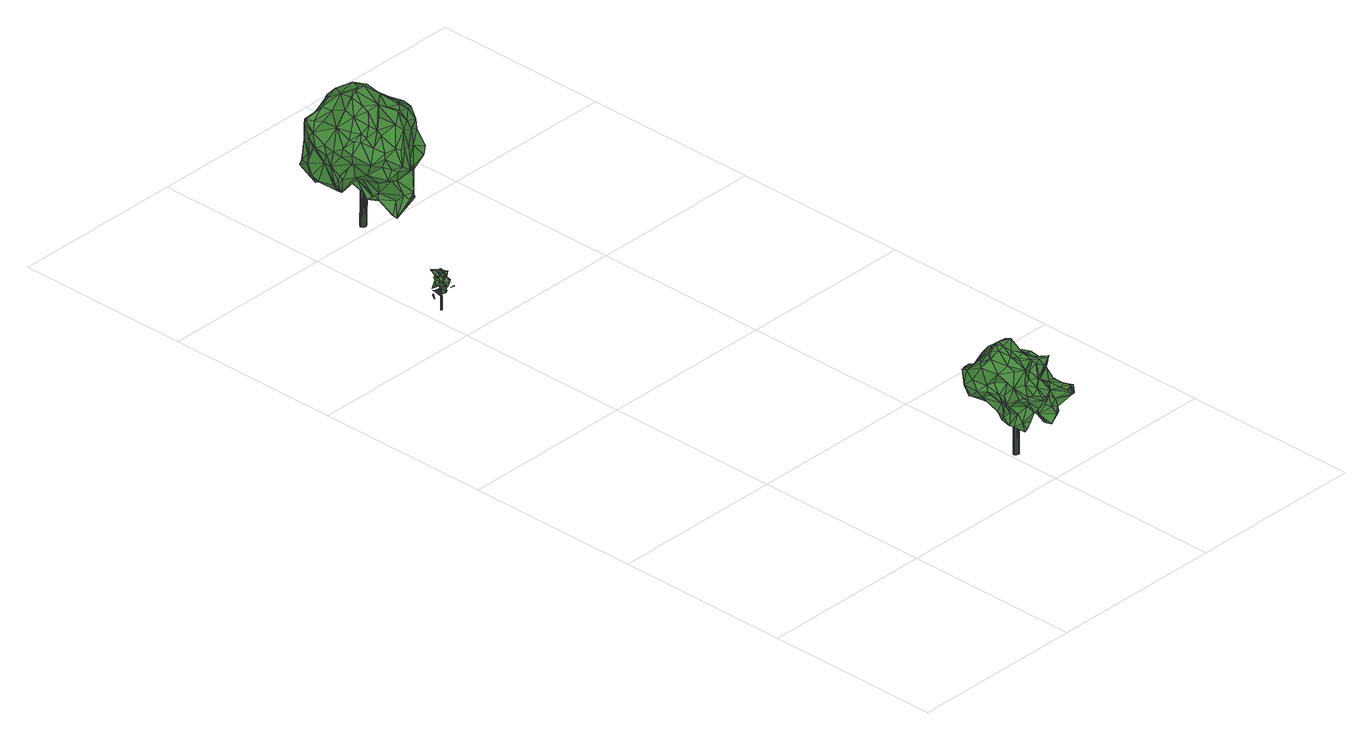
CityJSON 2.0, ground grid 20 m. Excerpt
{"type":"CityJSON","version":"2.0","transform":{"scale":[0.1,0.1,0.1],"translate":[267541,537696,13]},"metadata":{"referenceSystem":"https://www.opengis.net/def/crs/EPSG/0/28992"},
"CityObjects":{
"tree1":{"type":"SolitaryVegetationObject","attributes":{"gtid":551,"crown_width_m":2.1,"crown_median_z":16.54,"crown_r50_m":0.204,"crown_porosity":0.939,"trunk_H_m":3.34,"trunk_DBH_m":0.0526,"trunk_radius_m":0.0263,"trunk_base_height_m":13.2,"original_gtid":"553"},"geometry":[{"type":"MultiSurface","lod":"3","boundaries":[[[0,1,2]],[[3,4,5]],[[6,4,3]],[[7,8,9]],[[10,11,12]],[[13,14,15]],[[16,17,18]],[[16,18,19]],[[20,21,22]],[[23,24,25]],[[26,27,28]],[[29,30,23]],[[31,32,33]],[[7,26,8]],[[34,35,33]],[[36,37,4]],[[38,28,27]],[[39,1,0]],[[40,41,42]],[[43,41,0]],[[43,0,7]],[[18,31,25]],[[1,28,38]],[[6,3,44]],[[26,8,45]],[[46,18,47]],[[48,4,6]],[[44,49,6]],[[50,9,45]],[[51,33,15]],[[10,12,52]],[[15,53,13]],[[14,54,55]],[[8,1,39]],[[40,56,2]],[[16,44,49]],[[26,1,8]],[[18,17,57]],[[16,57,17]],[[58,47,59]],[[60,61,17]],[[4,5,62]],[[63,61,16]],[[50,55,54]],[[64,65,66]],[[67,50,68]],[[67,9,50]],[[30,69,70]],[[33,32,53]],[[18,71,67]],[[68,18,67]],[[18,17,31]],[[72,43,7]],[[68,73,18]],[[42,34,33]],[[73,13,16]],[[46,58,71]],[[74,75,45]],[[54,68,50]],[[56,51,76]],[[71,72,67]],[[14,55,76]],[[11,10,52]],[[18,73,19]],[[45,9,8]],[[18,46,71]],[[16,49,57]],[[57,3,60]],[[57,60,18]],[[56,75,74]],[[45,75,50]],[[58,46,47]],[[52,12,11]],[[70,69,31]],[[18,60,17]],[[1,38,0]],[[68,13,73]],[[68,54,14]],[[41,77,42]],[[41,23,30]],[[66,78,64]],[[76,15,14]],[[60,3,64]],[[32,31,79]],[[61,78,66]],[[17,61,63]],[[23,25,30]],[[49,80,64]],[[42,35,34]],[[77,35,42]],[[81,40,2]],[[56,74,2]],[[50,75,55]],[[63,79,17]],[[63,32,79]],[[23,71,24]],[[59,24,71]],[[75,56,76]],[[75,76,55]],[[25,24,18]],[[47,18,24]],[[59,71,58]],[[15,33,53]],[[16,19,73]],[[8,39,0]],[[26,28,1]],[[25,31,69]],[[68,14,13]],[[40,42,56]],[[63,16,32]],[[56,42,33]],[[51,15,76]],[[64,57,60]],[[64,78,57]],[[56,33,51]],[[33,35,31]],[[70,31,35]],[[77,70,35]],[[77,41,70]],[[41,30,70]],[[44,16,61]],[[43,41,40]],[[40,81,43]],[[67,72,9]],[[57,49,3]],[[44,3,49]],[[9,72,7]],[[64,37,36]],[[64,36,49]],[[6,49,36]],[[64,3,37]],[[36,4,6]],[[64,80,65]],[[41,43,23]],[[66,49,44]],[[44,61,66]],[[66,65,49]],[[80,49,65]],[[23,43,72]],[[82,48,6]],[[37,3,4]],[[74,45,8]],[[81,2,74]],[[81,74,43]],[[0,43,72]],[[27,26,38]],[[72,74,8]],[[0,72,8]],[[79,31,17]],[[7,0,38]],[[43,74,72]],[[60,57,61]],[[78,61,57]],[[72,71,23]],[[7,29,23]],[[47,24,59]],[[38,26,7]],[[25,69,30]],[[13,32,16]],[[13,53,32]],[[48,82,4]],[[82,6,4]],[[83,84,85]],[[84,86,87]],[[84,87,85]],[[85,87,88]],[[85,88,83]],[[87,86,89]],[[87,89,88]],[[88,89,90]],[[88,90,83]],[[90,89,83]],[[89,86,83]],[[86,84,83]]]}]},
"tree2":{"type":"SolitaryVegetationObject","attributes":{"gtid":313,"crown_width_m":9.69,"crown_median_z":21,"crown_r50_m":0.324,"crown_porosity":0.901,"trunk_H_m":7.91,"trunk_DBH_m":0.518,"trunk_radius_m":0.259,"trunk_base_height_m":13.09,"original_gtid":"313"},"geometry":[{"type":"Solid","lod":"3","boundaries":[[[[91,92,93]],[[94,95,96]],[[97,98,99]],[[100,99,98]],[[101,95,94]],[[102,103,104]],[[105,106,107]],[[108,109,110]],[[111,108,110]],[[112,113,114]],[[115,116,117]],[[118,119,120]],[[121,122,123]],[[124,125,126]],[[127,128,129]],[[130,131,132]],[[122,132,131]],[[133,134,135]],[[136,137,138]],[[136,138,139]],[[140,141,142]],[[143,144,145]],[[141,140,110]],[[142,141,108]],[[94,96,146]],[[147,137,136]],[[114,113,148]],[[149,150,151]],[[152,151,150]],[[153,154,155]],[[156,157,158]],[[159,96,95]],[[160,161,162]],[[162,161,163]],[[95,101,164]],[[165,166,167]],[[104,103,168]],[[169,170,171]],[[172,170,169]],[[153,128,127]],[[173,174,175]],[[114,176,177]],[[178,179,180]],[[181,182,183]],[[143,184,185]],[[186,187,188]],[[189,190,191]],[[192,111,193]],[[194,195,196]],[[108,141,109]],[[141,110,109]],[[157,165,197]],[[198,199,200]],[[189,191,201]],[[191,202,161]],[[201,191,161]],[[137,147,203]],[[110,204,193]],[[145,205,143]],[[186,206,207]],[[122,160,132]],[[162,163,160]],[[208,209,178]],[[210,211,212]],[[201,160,122]],[[144,213,145]],[[100,128,155]],[[100,155,214]],[[114,148,176]],[[164,101,215]],[[179,209,216]],[[217,174,142]],[[159,95,218]],[[219,220,206]],[[219,206,186]],[[221,222,223]],[[114,224,213]],[[225,226,100]],[[227,228,229]],[[227,229,230]],[[164,231,232]],[[210,212,233]],[[234,235,236]],[[237,238,239]],[[240,241,242]],[[243,244,161]],[[202,243,161]],[[245,190,180]],[[245,180,179]],[[135,134,168]],[[104,168,134]],[[144,246,213]],[[111,208,108]],[[247,241,129]],[[248,249,246]],[[152,250,151]],[[251,163,252]],[[182,253,254]],[[255,254,253]],[[93,256,238]],[[257,238,256]],[[258,259,260]],[[207,220,261]],[[189,201,121]],[[117,116,121]],[[223,256,93]],[[100,226,128]],[[134,133,262]],[[245,186,263]],[[110,193,111]],[[223,257,256]],[[250,119,118]],[[264,130,265]],[[264,265,177]],[[266,257,267]],[[121,116,268]],[[130,132,269]],[[238,257,266]],[[258,126,125]],[[203,126,258]],[[185,270,246]],[[271,186,222]],[[160,201,161]],[[129,158,127]],[[144,143,185]],[[144,185,246]],[[117,123,228]],[[121,123,117]],[[179,187,245]],[[188,187,179]],[[226,225,272]],[[247,272,225]],[[273,233,106]],[[121,201,122]],[[246,274,213]],[[249,274,246]],[[275,270,184]],[[125,236,235]],[[276,277,133]],[[278,279,280]],[[172,281,282]],[[188,257,223]],[[283,224,177]],[[245,263,190]],[[203,261,137]],[[283,145,224]],[[213,224,145]],[[152,284,241]],[[241,284,129]],[[285,274,249]],[[160,251,132]],[[286,287,288]],[[286,288,240]],[[124,236,125]],[[275,184,125]],[[150,149,211]],[[97,99,248]],[[192,209,111]],[[287,289,290]],[[267,188,291]],[[248,270,275]],[[292,278,135]],[[239,238,266]],[[257,188,267]],[[293,294,148]],[[294,293,295]],[[202,296,243]],[[240,152,241]],[[148,105,176]],[[294,105,148]],[[297,298,152]],[[178,299,115]],[[91,93,282]],[[136,231,126]],[[248,246,270]],[[300,209,192]],[[123,122,131]],[[123,131,228]],[[213,301,112]],[[184,143,302]],[[267,291,303]],[[266,267,303]],[[207,304,186]],[[263,186,304]],[[279,305,300]],[[291,305,279]],[[268,299,190]],[[297,152,150]],[[279,303,291]],[[306,210,233]],[[306,233,273]],[[307,280,192]],[[177,176,308]],[[255,253,228]],[[114,213,112]],[[132,251,269]],[[283,177,265]],[[309,167,166]],[[309,166,273]],[[291,188,305]],[[165,310,166]],[[247,242,241]],[[273,294,309]],[[283,265,269]],[[275,235,97]],[[275,97,248]],[[212,211,149]],[[245,187,186]],[[191,190,263]],[[191,263,202]],[[301,274,214]],[[193,277,276]],[[219,186,271]],[[219,271,311]],[[188,222,186]],[[223,222,188]],[[94,146,101]],[[312,250,152]],[[110,140,204]],[[208,111,209]],[[212,149,313]],[[217,142,314]],[[192,280,300]],[[279,300,280]],[[130,315,254]],[[251,252,302]],[[316,182,181]],[[317,195,242]],[[316,181,230]],[[175,318,173]],[[105,107,319]],[[318,319,107]],[[139,320,136]],[[196,215,194]],[[95,164,232]],[[321,322,323]],[[212,321,323]],[[324,237,103]],[[295,309,294]],[[225,235,234]],[[104,120,102]],[[324,102,120]],[[102,324,103]],[[325,312,288]],[[158,153,127]],[[125,235,275]],[[93,238,282]],[[172,282,237]],[[172,237,324]],[[238,237,282]],[[260,261,203]],[[260,203,258]],[[139,231,320]],[[232,231,139]],[[112,309,295]],[[153,155,128]],[[217,326,175]],[[318,175,326]],[[230,200,327]],[[115,327,178]],[[208,178,327]],[[108,208,327]],[[108,327,200]],[[295,293,328]],[[129,156,158]],[[329,218,139]],[[185,184,270]],[[214,274,285]],[[283,205,145]],[[146,96,329]],[[177,224,114]],[[262,330,134]],[[139,218,331]],[[92,139,332]],[[217,175,174]],[[333,334,142]],[[290,288,287]],[[285,99,100]],[[249,99,285]],[[278,280,276]],[[260,243,261]],[[131,255,228]],[[204,140,322]],[[307,192,193]],[[207,206,220]],[[137,261,220]],[[220,311,138]],[[222,332,271]],[[220,138,137]],[[163,251,160]],[[148,328,293]],[[112,328,113]],[[112,295,328]],[[205,269,251]],[[335,269,205]],[[178,209,179]],[[113,328,148]],[[239,266,303]],[[259,184,336]],[[237,239,103]],[[320,231,136]],[[101,146,337]],[[194,337,146]],[[183,326,181]],[[314,181,326]],[[135,338,292]],[[135,168,338]],[[243,260,244]],[[312,325,171]],[[169,171,289]],[[290,289,171]],[[290,171,325]],[[318,174,173]],[[273,166,306]],[[310,306,166]],[[333,318,107]],[[333,107,323]],[[339,179,216]],[[339,216,300]],[[340,324,120]],[[340,172,324]],[[273,106,105]],[[273,105,294]],[[163,161,252]],[[244,252,161]],[[106,233,323]],[[133,135,278]],[[229,253,316]],[[116,299,268]],[[290,325,288]],[[289,341,169]],[[287,341,289]],[[165,167,153]],[[318,342,319]],[[343,342,318]],[[117,327,115]],[[311,271,332]],[[164,215,124]],[[167,112,154]],[[167,154,153]],[[340,120,119]],[[157,297,210]],[[344,345,346]],[[140,142,334]],[[302,205,251]],[[310,165,157]],[[297,156,284]],[[129,284,156]],[[235,225,97]],[[332,347,92]],[[301,154,112]],[[126,203,147]],[[158,157,197]],[[323,107,106]],[[332,139,138]],[[332,138,311]],[[232,331,95]],[[139,331,232]],[[331,218,95]],[[156,297,157]],[[247,348,242]],[[349,242,348]],[[225,348,247]],[[236,215,234]],[[171,344,119]],[[152,298,284]],[[340,344,172]],[[119,344,340]],[[226,272,128]],[[248,99,249]],[[213,274,301]],[[234,348,225]],[[116,115,299]],[[223,93,347]],[[92,347,93]],[[180,190,299]],[[180,299,178]],[[234,350,348]],[[121,268,189]],[[268,190,189]],[[349,348,350]],[[242,349,317]],[[239,303,338]],[[300,216,209]],[[341,329,169]],[[104,330,120]],[[133,278,276]],[[151,250,118]],[[129,272,247]],[[128,272,129]],[[212,313,277]],[[212,277,321]],[[262,133,313]],[[277,313,133]],[[151,313,149]],[[150,211,297]],[[210,297,211]],[[118,313,151]],[[262,313,118]],[[301,155,154]],[[230,181,198]],[[230,198,200]],[[333,323,334]],[[125,184,259]],[[125,259,258]],[[305,339,300]],[[172,346,351]],[[126,231,124]],[[303,292,338]],[[164,124,231]],[[242,195,287]],[[134,330,104]],[[210,306,310]],[[310,157,210]],[[136,126,147]],[[242,287,286]],[[242,286,240]],[[264,343,352]],[[264,352,315]],[[302,143,205]],[[118,330,262]],[[120,330,118]],[[197,165,153]],[[197,153,158]],[[225,100,98]],[[225,98,97]],[[314,326,217]],[[200,199,108]],[[318,333,174]],[[142,174,333]],[[236,124,215]],[[169,281,172]],[[279,292,303]],[[282,281,91]],[[335,283,269]],[[265,130,269]],[[130,264,315]],[[353,207,296]],[[353,296,202]],[[142,108,199]],[[316,230,229]],[[198,142,199]],[[318,326,343]],[[277,322,321]],[[152,240,288]],[[171,345,344]],[[350,317,349]],[[167,309,112]],[[311,220,219]],[[228,227,117]],[[117,227,327]],[[230,327,227]],[[177,308,264]],[[264,308,343]],[[315,183,254]],[[130,255,131]],[[130,254,255]],[[182,254,183]],[[221,332,222]],[[337,194,215]],[[103,338,168]],[[304,353,263]],[[263,353,202]],[[304,207,353]],[[261,243,296]],[[261,296,207]],[[229,228,253]],[[92,354,139]],[[329,354,169]],[[91,354,92]],[[329,139,354]],[[159,218,329]],[[159,329,96]],[[341,146,329]],[[171,119,250]],[[312,171,250]],[[292,279,278]],[[316,253,182]],[[196,350,215]],[[354,91,281]],[[354,281,169]],[[334,323,322]],[[334,322,140]],[[335,205,283]],[[326,352,343]],[[170,172,351]],[[297,284,298]],[[152,288,312]],[[171,170,345]],[[239,338,103]],[[170,351,346]],[[170,346,345]],[[344,346,172]],[[214,155,301]],[[285,100,214]],[[234,215,350]],[[101,337,215]],[[188,179,339]],[[188,339,305]],[[193,276,280]],[[307,193,280]],[[259,336,260]],[[260,336,244]],[[302,252,336]],[[244,336,252]],[[302,336,184]],[[193,322,277]],[[204,322,193]],[[212,323,233]],[[142,198,314]],[[181,314,198]],[[341,287,195]],[[341,195,146]],[[194,146,195]],[[350,196,195]],[[350,195,317]],[[183,315,352]],[[326,183,352]],[[221,223,347]],[[221,347,332]],[[176,105,308]],[[319,308,105]],[[343,308,342]],[[319,342,308]],[[355,356,357]],[[355,357,358]],[[356,359,360]],[[356,360,357]],[[357,360,361]],[[357,361,358]],[[360,359,362]],[[360,362,361]],[[361,362,363]],[[361,363,358]],[[362,359,364]],[[362,364,363]],[[363,364,365]],[[363,365,358]],[[364,359,366]],[[364,366,365]],[[365,366,367]],[[365,367,358]],[[366,359,368]],[[366,368,367]],[[367,368,369]],[[367,369,358]],[[368,359,370]],[[368,370,369]],[[369,370,371]],[[369,371,358]],[[370,359,372]],[[370,372,371]],[[371,372,373]],[[371,373,358]],[[372,359,374]],[[372,374,373]],[[373,374,375]],[[373,375,358]],[[374,359,376]],[[374,376,375]],[[375,376,377]],[[375,377,358]],[[376,359,378]],[[376,378,377]],[[377,378,379]],[[377,379,358]],[[378,359,380]],[[378,380,379]],[[379,380,381]],[[379,381,358]],[[380,359,382]],[[380,382,381]],[[381,382,383]],[[381,383,358]],[[382,359,384]],[[382,384,383]],[[383,384,385]],[[383,385,358]],[[384,359,386]],[[384,386,385]],[[385,386,387]],[[385,387,358]],[[386,359,388]],[[386,388,387]],[[387,388,389]],[[387,389,358]],[[388,359,390]],[[388,390,389]],[[389,390,391]],[[389,391,358]],[[390,359,392]],[[390,392,391]],[[391,392,393]],[[391,393,358]],[[392,359,394]],[[392,394,393]],[[393,394,395]],[[393,395,358]],[[394,359,396]],[[394,396,395]],[[395,396,355]],[[395,355,358]],[[396,359,356]],[[396,356,355]]]]}]},
"tree3":{"type":"SolitaryVegetationObject","attributes":{"gtid":212,"crown_width_m":11.35,"crown_median_z":22.18,"crown_r50_m":0.393,"crown_porosity":0.888,"trunk_H_m":8.88,"trunk_DBH_m":0.667,"trunk_radius_m":0.334,"trunk_base_height_m":13.3,"original_gtid":"212"},"geometry":[{"type":"Solid","lod":"3","boundaries":[[[[397,398,399]],[[400,401,402]],[[403,404,401]],[[405,406,407]],[[408,409,410]],[[411,412,413]],[[413,412,414]],[[415,416,417]],[[418,419,420]],[[410,421,408]],[[422,423,424]],[[425,426,402]],[[427,428,429]],[[430,404,431]],[[432,433,434]],[[435,433,432]],[[436,437,438]],[[439,438,437]],[[440,441,434]],[[442,429,409]],[[443,444,445]],[[446,447,448]],[[446,448,449]],[[450,428,427]],[[440,451,452]],[[440,452,441]],[[409,453,442]],[[412,450,427]],[[454,425,402]],[[455,399,398]],[[426,425,456]],[[419,457,458]],[[402,401,404]],[[459,460,461]],[[451,462,452]],[[463,464,424]],[[465,466,467]],[[468,469,470]],[[397,471,398]],[[472,470,473]],[[474,475,476]],[[477,421,478]],[[479,480,481]],[[482,483,484]],[[485,486,487]],[[429,488,409]],[[489,490,432]],[[490,491,432]],[[492,403,400]],[[493,494,495]],[[496,497,498]],[[493,495,499]],[[500,451,501]],[[502,477,503]],[[504,505,506]],[[426,504,506]],[[507,508,482]],[[408,453,409]],[[432,441,489]],[[455,398,445]],[[509,501,479]],[[510,511,490]],[[510,490,512]],[[412,513,450]],[[514,515,516]],[[517,518,519]],[[520,521,522]],[[523,524,406]],[[525,526,465]],[[434,441,432]],[[482,508,483]],[[500,501,509]],[[492,400,527]],[[528,466,465]],[[518,529,411]],[[530,531,431]],[[532,531,530]],[[533,534,517]],[[509,535,536]],[[509,536,500]],[[537,538,539]],[[450,513,428]],[[494,540,541]],[[485,515,514]],[[542,543,469]],[[544,398,471]],[[545,422,447]],[[545,415,422]],[[546,547,548]],[[535,538,536]],[[549,459,461]],[[517,550,529]],[[461,460,424]],[[551,424,460]],[[552,497,496]],[[552,553,497]],[[554,505,520]],[[468,472,555]],[[556,555,472]],[[439,437,508]],[[447,434,545]],[[542,471,397]],[[542,544,471]],[[502,421,477]],[[397,557,542]],[[456,504,426]],[[558,504,456]],[[420,559,535]],[[477,541,503]],[[435,560,561]],[[411,562,412]],[[563,564,565]],[[462,566,512]],[[448,551,449]],[[432,567,560]],[[538,537,536]],[[568,569,397]],[[570,571,572]],[[428,513,573]],[[574,427,575]],[[480,572,571]],[[480,576,449]],[[402,527,400]],[[402,430,454]],[[402,404,430]],[[456,425,454]],[[519,520,504]],[[577,539,478]],[[453,408,502]],[[530,431,404]],[[405,565,564]],[[463,565,405]],[[454,430,578]],[[530,404,403]],[[472,473,556]],[[400,403,401]],[[511,579,490]],[[571,570,460]],[[402,426,527]],[[474,476,580]],[[543,581,582]],[[411,583,518]],[[584,585,586]],[[587,490,579]],[[453,502,503]],[[446,576,588]],[[446,449,576]],[[589,590,591]],[[592,593,458]],[[516,594,595]],[[516,595,410]],[[423,596,463]],[[597,421,410]],[[508,598,439]],[[452,489,441]],[[599,562,600]],[[601,602,594]],[[491,490,603]],[[604,491,603]],[[499,495,477]],[[477,478,499]],[[455,605,606]],[[488,410,409]],[[463,596,565]],[[607,608,579]],[[608,587,579]],[[415,561,609]],[[545,561,415]],[[590,589,525]],[[412,427,414]],[[526,528,465]],[[465,467,610]],[[461,464,549]],[[470,472,468]],[[590,486,611]],[[498,586,496]],[[609,612,415]],[[609,561,560]],[[487,486,610]],[[434,433,545]],[[548,569,568]],[[477,495,541]],[[467,487,610]],[[613,614,615]],[[613,615,616]],[[491,487,567]],[[592,458,457]],[[590,617,486]],[[435,561,433]],[[545,433,561]],[[417,416,563]],[[610,486,617]],[[560,435,432]],[[439,598,531]],[[618,440,446]],[[520,583,619]],[[498,563,586]],[[586,563,416]],[[553,564,563]],[[533,558,552]],[[479,481,620]],[[525,617,590]],[[607,579,511]],[[574,575,453]],[[610,617,465]],[[465,617,525]],[[499,559,493]],[[484,621,622]],[[553,523,564]],[[539,499,478]],[[559,499,539]],[[546,568,623]],[[547,615,592]],[[563,497,553]],[[563,498,497]],[[442,575,429]],[[536,566,462]],[[537,566,536]],[[535,559,538]],[[407,549,464]],[[407,464,405]],[[491,567,432]],[[423,463,424]],[[590,611,591]],[[495,494,541]],[[418,620,419]],[[461,424,464]],[[463,405,464]],[[601,608,602]],[[601,587,608]],[[486,485,611]],[[570,572,449]],[[571,556,480]],[[470,624,473]],[[625,626,627]],[[618,588,576]],[[628,553,552]],[[449,572,480]],[[526,629,630]],[[417,565,596]],[[563,565,417]],[[631,475,632]],[[585,629,589]],[[525,589,629]],[[607,633,608]],[[584,629,585]],[[585,634,586]],[[496,586,634]],[[517,558,533]],[[604,601,487]],[[399,455,436]],[[399,436,397]],[[431,531,578]],[[436,438,568]],[[510,566,537]],[[445,444,605]],[[407,444,549]],[[523,507,482]],[[454,578,598]],[[426,506,527]],[[524,523,482]],[[635,577,597]],[[569,557,397]],[[397,436,568]],[[489,512,490]],[[489,452,512]],[[606,484,483]],[[556,481,480]],[[556,473,481]],[[459,636,637]],[[548,638,569]],[[430,431,578]],[[639,636,459]],[[616,615,640]],[[467,466,487]],[[509,479,620]],[[620,481,473]],[[594,516,515]],[[592,615,614]],[[560,567,466]],[[483,437,606]],[[455,606,436]],[[470,582,624]],[[641,640,623]],[[542,638,543]],[[557,638,542]],[[417,642,415]],[[594,643,601]],[[627,532,644]],[[608,577,602]],[[602,595,594]],[[451,618,501]],[[418,535,509]],[[418,420,535]],[[459,571,460]],[[459,637,571]],[[555,443,468]],[[544,443,398]],[[398,443,445]],[[451,440,618]],[[538,559,539]],[[616,640,641]],[[475,474,632]],[[619,583,413]],[[511,633,607]],[[419,624,582]],[[628,507,523]],[[580,641,627]],[[645,403,492]],[[445,605,455]],[[529,518,517]],[[532,439,531]],[[628,552,646]],[[422,642,423]],[[469,543,582]],[[469,582,470]],[[493,559,420]],[[569,638,557]],[[630,629,584]],[[601,603,587]],[[490,587,603]],[[596,642,417]],[[591,647,599]],[[546,548,568]],[[628,523,553]],[[509,620,418]],[[422,448,447]],[[625,532,626]],[[562,647,648]],[[577,635,602]],[[630,416,649]],[[415,642,422]],[[622,650,484]],[[484,650,482]],[[482,650,524]],[[479,576,480]],[[501,576,479]],[[544,651,443]],[[468,443,651]],[[589,550,634]],[[412,562,513]],[[529,589,591]],[[427,429,575]],[[453,575,442]],[[608,633,577]],[[539,577,633]],[[604,487,491]],[[496,533,552]],[[519,558,517]],[[519,504,558]],[[573,514,516]],[[496,634,534]],[[526,630,528]],[[447,446,434]],[[597,410,635]],[[584,416,630]],[[645,632,652]],[[584,586,416]],[[411,529,600]],[[513,648,573]],[[514,573,648]],[[554,645,492]],[[631,645,554]],[[436,606,437]],[[536,462,500]],[[551,422,424]],[[419,581,457]],[[618,446,588]],[[606,605,621]],[[484,606,621]],[[623,640,546]],[[635,410,595]],[[635,595,602]],[[653,503,541]],[[440,434,446]],[[438,654,568]],[[420,458,493]],[[420,419,458]],[[468,651,469]],[[414,427,574]],[[560,466,609]],[[609,466,612]],[[503,653,574]],[[503,574,453]],[[528,612,466]],[[414,574,653]],[[539,633,537]],[[537,633,510]],[[511,510,633]],[[408,421,502]],[[526,525,629]],[[612,528,630]],[[454,598,456]],[[614,613,593]],[[653,540,613]],[[593,613,540]],[[621,444,407]],[[605,444,621]],[[582,581,419]],[[596,423,642]],[[534,634,550]],[[589,634,585]],[[612,630,415]],[[439,532,625]],[[523,406,564]],[[621,406,622]],[[624,620,473]],[[466,567,487]],[[488,516,410]],[[631,632,645]],[[411,600,562]],[[655,639,459]],[[510,512,566]],[[577,421,597]],[[577,478,421]],[[422,551,448]],[[619,521,520]],[[599,647,562]],[[645,652,403]],[[403,652,530]],[[492,506,505]],[[624,419,620]],[[524,650,406]],[[650,622,406]],[[456,508,646]],[[527,506,492]],[[631,521,413]],[[619,413,521]],[[547,581,548]],[[638,581,543]],[[548,581,638]],[[547,592,581]],[[592,457,581]],[[614,593,592]],[[648,513,562]],[[564,406,405]],[[407,406,621]],[[458,656,494]],[[458,494,493]],[[600,591,599]],[[600,529,591]],[[546,640,547]],[[623,654,641]],[[458,593,656]],[[623,568,654]],[[641,625,627]],[[508,437,483]],[[541,540,653]],[[492,505,554]],[[555,639,443]],[[655,443,639]],[[487,643,485]],[[515,485,643]],[[515,643,594]],[[487,601,643]],[[532,530,632]],[[652,632,530]],[[496,534,533]],[[507,646,508]],[[628,646,507]],[[456,646,558]],[[552,558,646]],[[429,516,488]],[[589,529,550]],[[630,649,415]],[[554,522,631]],[[428,516,429]],[[573,516,428]],[[518,520,519]],[[520,518,583]],[[654,438,625]],[[439,625,438]],[[641,654,625]],[[547,640,615]],[[512,452,462]],[[451,500,462]],[[618,576,501]],[[475,631,657]],[[475,657,476]],[[504,520,505]],[[532,627,626]],[[514,611,485]],[[534,550,517]],[[641,580,616]],[[542,651,544]],[[411,413,583]],[[413,657,631]],[[415,649,416]],[[580,476,658]],[[476,657,658]],[[413,414,657]],[[632,644,532]],[[474,580,644]],[[631,522,521]],[[637,636,571]],[[648,647,514]],[[591,514,647]],[[469,651,542]],[[520,522,554]],[[604,603,601]],[[653,659,414]],[[659,616,658]],[[580,658,616]],[[414,659,658]],[[414,658,657]],[[556,636,555]],[[571,636,556]],[[639,555,636]],[[551,460,449]],[[449,460,570]],[[591,611,514]],[[655,459,549]],[[444,655,549]],[[444,443,655]],[[632,474,644]],[[531,598,578]],[[508,456,598]],[[627,644,580]],[[494,656,540]],[[593,540,656]],[[613,616,659]],[[613,659,653]],[[660,661,662]],[[660,662,663]],[[663,662,664]],[[663,664,665]],[[662,661,666]],[[662,666,664]],[[664,666,667]],[[664,667,665]],[[666,661,668]],[[666,668,667]],[[667,668,669]],[[667,669,665]],[[668,661,670]],[[668,670,669]],[[669,670,671]],[[669,671,665]],[[670,661,672]],[[670,672,671]],[[671,672,673]],[[671,673,665]],[[672,661,674]],[[672,674,673]],[[673,674,675]],[[673,675,665]],[[674,661,676]],[[674,676,675]],[[675,676,677]],[[675,677,665]],[[676,661,678]],[[676,678,677]],[[677,678,679]],[[677,679,665]],[[678,661,680]],[[678,680,679]],[[680,661,681]],[[680,681,679]],[[679,681,682]],[[679,682,665]],[[682,681,683]],[[682,683,665]],[[681,661,684]],[[681,684,683]],[[683,684,685]],[[683,685,665]],[[684,661,686]],[[684,686,685]],[[685,686,687]],[[685,687,665]],[[686,661,688]],[[686,688,687]],[[688,661,689]],[[688,689,687]],[[687,689,690]],[[687,690,665]],[[689,661,691]],[[689,691,690]],[[690,691,692]],[[690,692,665]],[[692,691,693]],[[692,693,665]],[[691,661,694]],[[691,694,693]],[[693,694,695]],[[693,695,665]],[[694,661,696]],[[694,696,695]],[[696,661,697]],[[696,697,695]],[[695,697,698]],[[695,698,665]],[[697,661,699]],[[697,699,698]],[[698,699,700]],[[698,700,665]],[[699,661,660]],[[699,660,700]],[[700,660,701]],[[700,701,665]],[[701,660,663]],[[701,663,665]]]]}]}
},
"vertices":[
[14,651,47],[15,654,48],[20,653,47],[14,650,26],[12,653,24],[10,653,26],[18,653,25],[12,653,42],[14,656,43],[15,656,39],[16,659,14],[14,658,17],[17,660,16],[25,647,33],[27,654,37],[21,648,40],[20,645,32],[15,644,33],[12,647,33],[15,647,36],[32,646,24],[32,646,25],[29,648,23],[9,650,40],[9,649,35],[10,644,40],[14,657,45],[11,658,47],[11,658,48],[9,652,42],[9,646,44],[14,644,38],[22,643,35],[21,646,40],[18,647,42],[16,645,42],[15,650,26],[14,649,21],[11,657,48],[14,654,48],[20,650,44],[15,648,43],[19,647,42],[15,650,42],[21,648,28],[18,657,42],[9,648,33],[8,647,34],[15,657,22],[18,647,27],[21,655,39],[25,648,44],[15,656,13],[23,643,37],[24,655,38],[25,657,42],[22,650,43],[14,647,28],[5,650,32],[5,649,34],[13,647,28],[17,643,30],[10,654,26],[17,641,32],[15,646,23],[21,647,21],[19,644,25],[16,654,39],[21,651,36],[11,643,40],[15,644,43],[10,652,36],[15,653,41],[22,652,32],[18,654,42],[21,654,39],[26,651,42],[16,645,43],[18,644,25],[19,645,32],[21,648,21],[19,650,44],[15,656,22],[17,649,35],[18,650,2],[17,650,35],[18,649,2],[17,650,2],[16,650,35],[17,649,2],[16,649,35],
[200,12,84],[202,14,88],[196,12,88],[238,10,78],[238,15,85],[235,9,80],[242,60,83],[236,65,78],[247,70,79],[236,66,67],[250,23,77],[181,20,58],[177,22,66],[180,22,55],[214,98,64],[205,90,62],[202,92,65],[164,88,88],[163,81,79],[163,79,80],[163,70,89],[229,97,63],[226,105,64],[228,104,73],[176,78,112],[186,77,120],[182,83,112],[199,39,61],[202,37,62],[186,24,63],[194,79,123],[204,86,118],[198,87,118],[237,37,84],[237,50,96],[229,39,100],[235,70,46],[241,67,52],[237,55,49],[203,96,97],[199,92,107],[211,88,108],[176,49,59],[176,37,58],[171,35,61],[214,34,95],[224,37,105],[212,33,98],[217,23,86],[173,78,73],[164,82,79],[176,94,78],[237,87,97],[239,92,90],[236,92,92],[238,15,73],[227,38,103],[225,106,64],[202,60,46],[207,54,54],[206,52,55],[218,39,51],[234,79,55],[230,85,64],[232,79,62],[233,64,50],[215,66,59],[233,66,48],[230,7,82],[211,83,120],[212,71,127],[214,80,122],[219,77,118],[240,26,82],[224,73,64],[221,86,69],[229,84,61],[172,30,61],[216,19,69],[217,22,74],[208,30,60],[199,24,79],[189,103,69],[186,102,71],[188,106,68],[215,106,74],[217,104,79],[169,70,113],[176,55,109],[179,67,120],[181,105,93],[183,96,98],[191,107,92],[238,68,102],[243,80,91],[194,34,114],[189,45,110],[181,38,98],[190,69,131],[186,63,128],[194,64,129],[168,61,90],[171,70,78],[240,22,76],[225,23,67],[233,25,79],[230,71,61],[174,97,91],[170,94,91],[167,94,103],[197,73,129],[198,58,125],[235,42,107],[173,74,74],[220,82,95],[210,40,115],[210,42,116],[166,79,97],[170,64,95],[210,68,56],[205,62,49],[197,66,53],[238,92,80],[230,82,68],[240,29,81],[178,61,96],[185,104,72],[230,10,83],[204,39,107],[213,38,112],[195,25,89],[192,33,99],[182,20,95],[227,97,80],[241,50,68],[239,61,60],[183,89,105],[194,92,110],[182,92,102],[170,94,102],[227,34,86],[231,23,83],[202,74,61],[242,42,79],[243,55,84],[240,41,82],[188,17,76],[180,17,91],[184,23,82],[227,33,41],[233,43,44],[232,34,56],[211,55,119],[220,68,112],[186,51,116],[249,83,83],[239,49,52],[251,71,80],[247,77,80],[211,35,56],[215,85,106],[221,72,113],[184,93,100],[193,97,96],[196,93,108],[181,18,93],[178,21,95],[238,44,107],[233,53,104],[224,52,109],[223,43,110],[184,46,58],[192,52,123],[201,101,83],[208,95,83],[172,22,94],[173,23,95],[185,72,124],[210,90,98],[247,74,88],[198,34,102],[239,61,57],[207,90,62],[239,84,81],[245,65,92],[175,54,67],[182,64,66],[175,46,64],[171,41,83],[177,50,77],[199,21,80],[193,15,79],[220,90,86],[228,51,58],[243,71,79],[219,33,53],[226,20,58],[215,27,50],[219,16,60],[213,17,51],[171,38,83],[179,41,69],[222,103,47],[217,102,53],[220,100,51],[210,53,119],[214,60,54],[217,42,59],[179,68,120],[173,50,89],[231,85,67],[226,72,101],[171,35,82],[202,49,115],[174,44,90],[206,80,66],[178,57,86],[208,104,76],[219,98,56],[220,72,65],[209,32,99],[212,26,50],[192,54,57],[185,97,87],[197,104,91],[180,95,100],[226,35,61],[193,101,70],[210,96,71],[225,35,86],[194,66,65],[181,70,68],[192,80,66],[187,21,64],[212,23,50],[191,102,82],[167,88,104],[222,102,48],[220,19,76],[182,35,63],[232,14,83],[203,27,93],[193,92,79],[186,77,74],[213,86,93],[230,67,101],[246,24,76],[177,29,74],[187,52,96],[188,33,69],[224,19,65],[206,103,77],[203,104,78],[201,38,75],[214,40,68],[211,32,85],[199,18,89],[235,47,67],[230,45,66],[228,34,78],[211,23,84],[198,102,84],[203,52,117],[214,22,82],[209,58,80],[210,60,1],[209,59,80],[207,58,80],[208,59,1],[210,61,1],[209,60,80],[209,61,1],[208,60,80],[209,62,1],[208,61,80],[208,62,1],[207,61,80],[207,62,1],[206,61,80],[206,62,1],[205,61,80],[206,61,1],[205,60,80],[205,61,1],[204,60,80],[205,60,1],[204,59,80],[205,59,1],[204,58,80],[205,58,1],[204,57,80],[206,58,1],[205,57,80],[206,57,1],[205,56,80],[207,57,1],[206,56,80],[208,57,1],[207,56,80],[209,57,1],[208,56,80],[209,58,1],[208,57,80],[210,58,1],[209,57,80],[210,59,1],
[133,816,62],[138,816,72],[136,810,69],[72,760,36],[82,766,35],[81,757,43],[78,768,35],[89,769,35],[122,781,118],[125,782,105],[130,788,106],[30,850,78],[22,829,77],[22,832,91],[47,792,80],[37,800,64],[61,802,67],[58,808,63],[78,790,151],[85,773,132],[96,780,139],[86,860,105],[92,850,102],[83,856,103],[33,850,82],[96,805,149],[106,788,139],[114,798,135],[89,753,56],[82,752,55],[34,803,66],[27,803,76],[24,820,74],[98,760,47],[94,769,44],[62,825,156],[75,813,163],[82,828,159],[66,812,163],[122,802,70],[109,789,75],[107,798,69],[99,780,67],[79,843,148],[74,843,149],[25,824,71],[136,822,92],[127,803,103],[130,817,89],[97,826,145],[96,822,153],[97,819,149],[114,827,134],[34,800,66],[84,854,135],[67,848,143],[35,839,70],[94,757,49],[135,807,72],[89,753,60],[99,838,88],[84,837,94],[135,809,116],[119,814,131],[129,804,126],[72,853,132],[117,786,130],[128,793,125],[46,783,135],[50,797,146],[41,792,135],[130,846,87],[118,844,71],[108,857,82],[134,824,67],[119,849,102],[116,850,104],[74,797,43],[70,796,45],[71,800,44],[45,842,82],[52,857,94],[102,850,119],[116,840,125],[111,849,108],[123,771,80],[121,775,78],[125,780,86],[24,799,117],[28,790,123],[39,809,134],[22,827,79],[61,841,145],[49,838,141],[51,826,141],[70,763,38],[70,850,95],[65,829,92],[57,846,93],[73,753,97],[83,760,110],[79,760,111],[56,855,94],[86,858,129],[96,856,130],[31,850,78],[39,839,72],[80,757,59],[78,766,50],[70,757,38],[104,767,77],[105,768,73],[89,860,110],[45,849,126],[42,848,127],[65,849,138],[27,796,78],[24,803,99],[23,808,110],[26,814,97],[62,762,82],[59,772,76],[68,763,78],[64,776,61],[61,782,56],[62,779,57],[110,773,97],[127,773,88],[42,780,128],[49,779,130],[70,757,37],[58,784,138],[46,775,90],[91,776,44],[94,779,51],[90,782,53],[70,756,91],[66,760,94],[82,862,105],[68,863,114],[60,863,113],[69,863,109],[51,862,103],[64,826,67],[52,832,79],[130,828,65],[112,841,69],[134,827,74],[80,810,163],[96,815,80],[81,835,74],[112,832,74],[137,806,113],[58,766,98],[107,810,130],[85,753,88],[96,766,105],[63,776,54],[133,832,104],[124,843,112],[129,826,65],[74,761,77],[71,856,98],[59,808,160],[67,810,163],[32,795,83],[91,768,125],[109,775,114],[106,777,125],[67,852,130],[51,809,149],[114,811,67],[127,824,65],[117,824,132],[119,826,129],[117,826,132],[26,799,78],[48,821,71],[29,823,70],[109,841,126],[37,851,104],[99,761,48],[33,846,131],[75,808,52],[103,844,83],[105,852,81],[54,792,80],[68,777,125],[60,764,114],[73,762,114],[33,845,131],[104,835,123],[44,768,105],[32,782,116],[35,784,105],[79,843,70],[76,844,71],[23,823,112],[23,825,111],[100,782,138],[35,844,92],[94,764,55],[31,797,87],[42,791,104],[27,830,125],[26,834,118],[38,838,130],[44,832,129],[128,803,83],[123,792,82],[35,847,127],[32,846,126],[61,795,155],[35,789,130],[28,793,112],[63,790,150],[71,830,64],[77,844,69],[74,831,66],[76,814,52],[37,785,129],[93,846,136],[62,782,57],[100,850,104],[126,785,96],[126,777,89],[95,811,69],[107,857,82],[91,786,68],[71,798,55],[73,801,56],[95,765,85],[53,773,119],[65,779,132],[58,786,52],[73,788,45],[43,850,119],[59,763,108],[26,834,99],[121,828,109],[120,817,110],[113,835,70],[133,829,104],[78,828,71],[87,809,65],[91,790,142],[27,814,117],[74,797,45],[72,778,47],[96,761,80],[30,797,87],[28,797,83],[79,790,136],[127,774,88],[130,839,79],[73,782,47],[57,829,62],[95,802,68],[130,823,102],[77,838,72],[63,797,54],[72,810,52],[64,817,61],[81,809,3],[78,809,3],[81,810,3],[82,809,92],[82,810,92],[79,809,92],[80,811,3],[82,811,92],[80,812,3],[81,811,92],[79,812,3],[80,812,92],[78,813,3],[79,812,92],[77,813,3],[78,812,92],[76,812,3],[77,812,92],[75,812,3],[76,811,92],[75,811,3],[74,810,3],[76,810,92],[75,809,92],[74,809,3],[76,808,92],[75,808,3],[76,807,92],[75,807,3],[76,807,3],[77,806,92],[77,806,3],[78,806,92],[79,806,92],[78,806,3],[80,806,92],[79,807,3],[80,807,3],[81,807,92],[80,808,3],[82,807,92],[82,808,92]
]}
